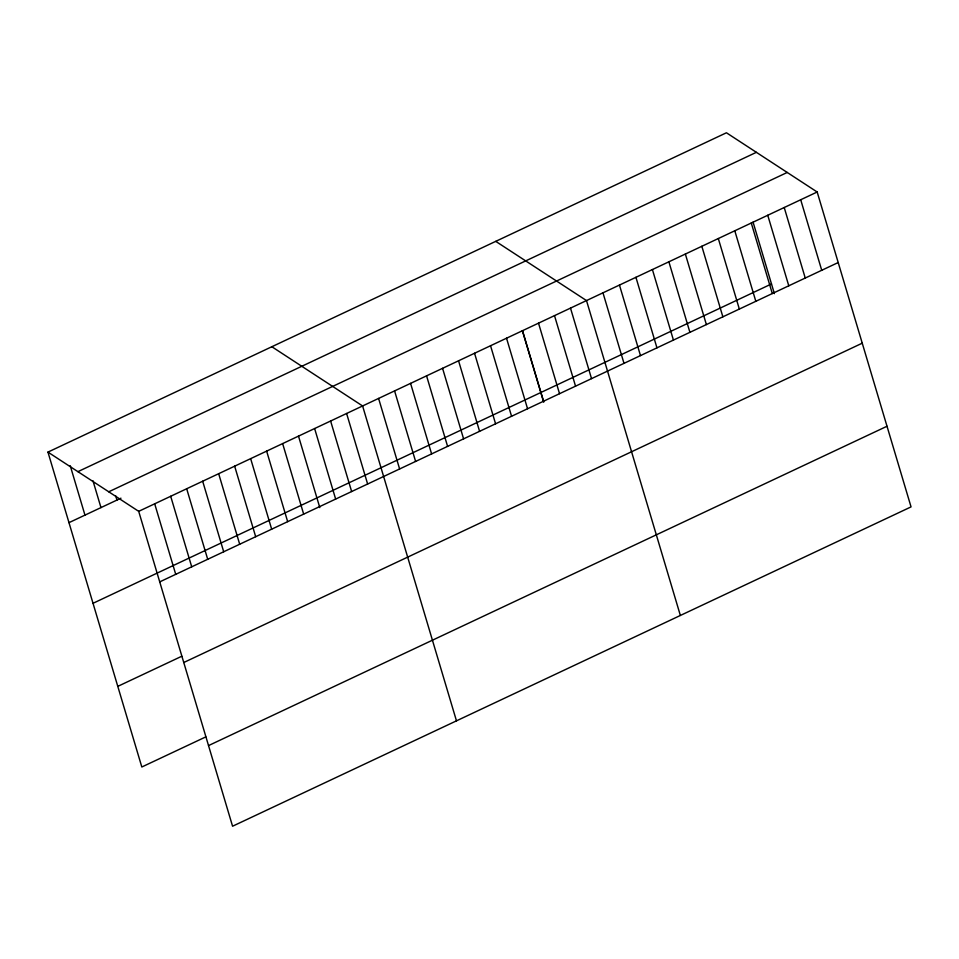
<?xml version="1.0" encoding="UTF-8"?>
<svg xmlns="http://www.w3.org/2000/svg" width="959" height="959" viewBox="0 0 959 959"><rect width="100%" height="100%" fill="white"/><g stroke="black" fill="none" stroke-linecap="round" stroke-linejoin="round"><path stroke-width="1.44" d="M47.95 452.109L726.431 132.774L817.176 192.004L911.05 506.891L232.569 826.226L138.695 511.339L47.95 452.109L141.824 766.996L205.789 736.896M77.895 471.66L756.375 152.325M108.751 491.787L787.231 172.452M68.976 522.655L120.954 498.189M138.695 511.339L817.176 192.004M93.023 603.295L771.492 283.948M159.733 581.873L838.202 262.538M117.789 686.368L181.754 656.256M183.768 662.513L862.249 343.178M208.535 745.587L887.015 426.252M495.743 241.356L586.5 300.575L680.363 615.462M271.853 346.738L362.598 405.957L456.472 720.844M800.705 199.76L821.731 270.294M784.222 207.516L805.248 278.05M767.751 215.272L788.778 285.806M753.067 222.128L774.381 293.646M751.269 223.015L772.295 293.562M734.786 230.771L755.824 301.318M718.315 238.527L739.341 309.074M701.832 246.283L722.87 316.83M685.361 254.039L706.387 324.586M668.879 261.795L689.917 332.341M652.408 269.551L673.434 340.097M635.925 277.307L656.951 347.853M619.454 285.063L640.48 355.609M602.971 292.819L623.997 363.365M570.497 308.103L591.535 378.637M554.506 315.631L575.544 386.165M538.514 323.159L559.541 393.693M522.523 330.687L543.549 401.222M522.379 330.711L543.705 402.217M506.532 338.215L527.558 408.75M490.54 345.731L511.567 416.278M474.549 353.26L495.575 423.806M458.558 360.788L479.584 431.334M442.567 368.316L463.593 438.862M426.563 375.844L447.601 446.391M410.572 383.372L431.61 453.919M394.581 390.9L415.607 461.447M378.589 398.429L399.615 468.963M346.607 413.485L367.633 484.019M330.615 421.013L351.641 491.547M314.624 428.541L335.65 499.076M298.489 436.093L319.803 507.599M282.629 443.585L303.667 514.132M266.638 451.114L287.664 521.66M250.647 458.642L271.673 529.188M234.655 466.17L255.681 536.716M218.664 473.698L239.69 544.244M202.673 481.226L223.699 551.773M186.681 488.754L207.707 559.301M170.69 496.282L191.716 566.817M154.687 503.811L175.725 574.345M115.691 495.839L116.962 500.071M92.975 480.795L100.971 507.599M70.247 465.75L84.967 515.127"/></g></svg>
